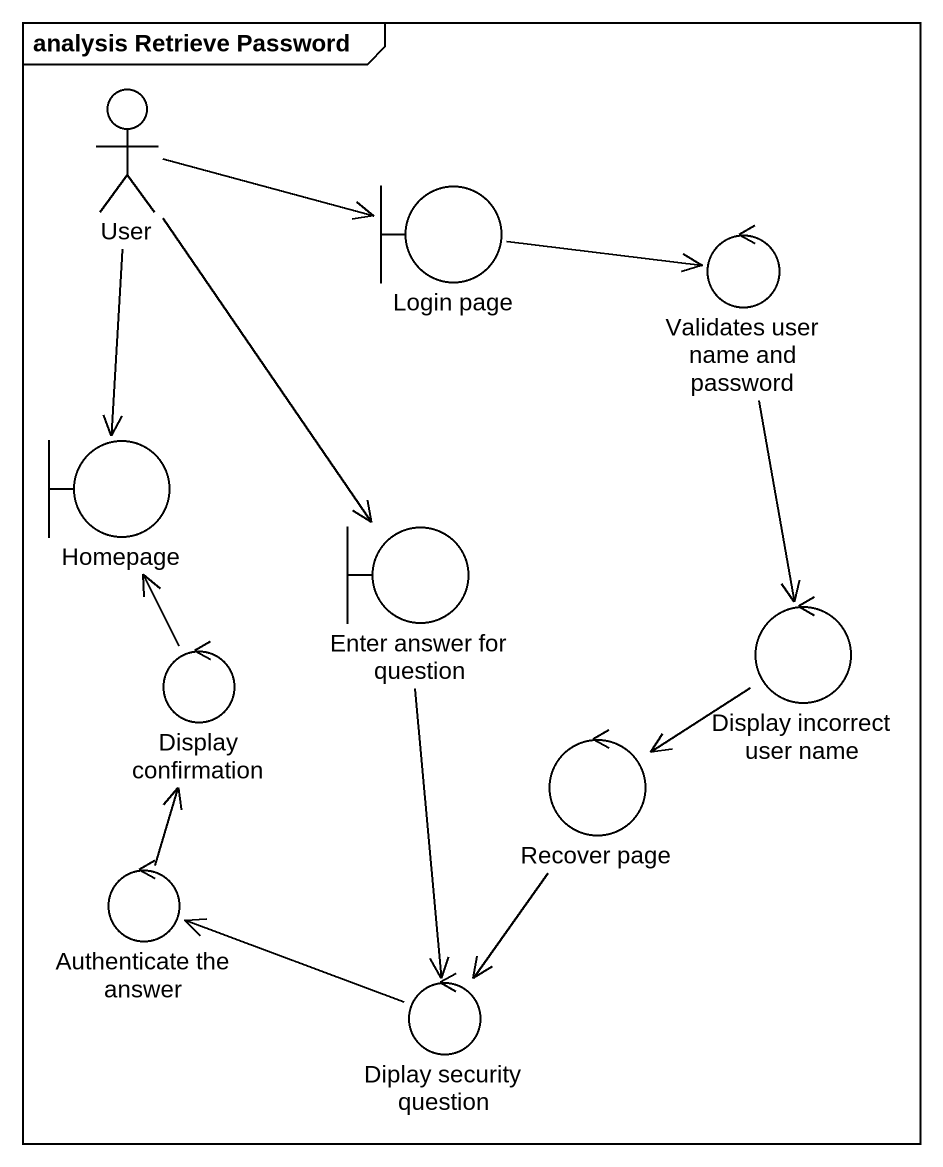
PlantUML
@startuml
mainframe analysis Retrieve Password
actor User
boundary "Login page" as Login_page
control "Validates user name and password" as Validates_user_name_and
boundary Homepage
boundary "Enter answer for question" as Enter_answer_for_question
control "Display confirmation" as Display_confirmation
control "Display incorrect user name" as Display_incorrect_user_name
control "Recover page" as Recover_page
control "Authenticate the answer" as Authenticate_the_answer
control "Diplay security question" as Diplay_security_question
User -right-> Login_page
User --> Homepage
User --> Enter_answer_for_question
Login_page -right-> Validates_user_name_and
Validates_user_name_and --> Display_incorrect_user_name
Enter_answer_for_question --> Diplay_security_question
Display_confirmation -up-> Homepage
Display_incorrect_user_name -left-> Recover_page
Recover_page --> Diplay_security_question
Authenticate_the_answer -up-> Display_confirmation
Diplay_security_question -left-> Authenticate_the_answer
@enduml
